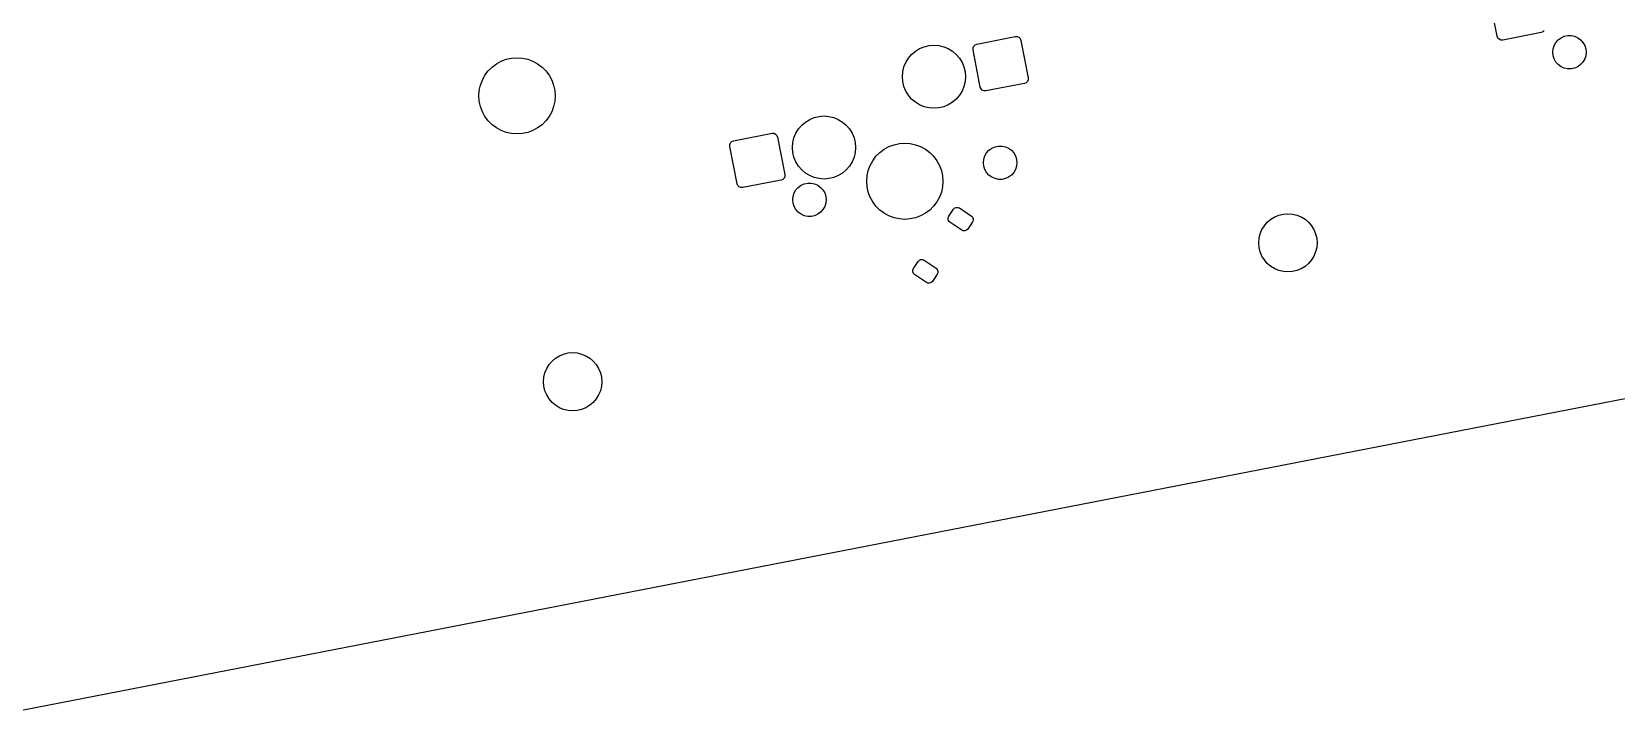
# Model space of a CAD drawing. Extents: x 101 to 518, y -308 to -134.
# Drawn here: x 267 to 349.9, y -307.3 to -271.6 of the extents above; entities that cross this region are included whole.
import ezdxf

# ---------------------------------------------------------------- set-up
doc = ezdxf.new("R2010")
doc.units = 0
doc.layers.add('BLACK', color=7, linetype='CONTINUOUS')

msp = doc.modelspace()

# ---------------------------------------------------------------- linework, layer by layer
at = {"layer": 'BLACK', "linetype": 'CONTINUOUS'}
for p, q in [((343.653155, -271.844023), (343.271537, -269.880768)), ((345.9586, -271.650569), (343.946264, -272.041727)), ((346.048882, -271.613634), (345.9586, -271.650569)), ((346.118158, -271.54496), (346.048882, -271.613634)), ((313.240033, -272.626081), (313.460795, -272.490798)), ((313.460795, -272.490798), (313.700001, -272.391716)), ((313.700001, -272.391716), (313.951762, -272.331273)), ((313.951762, -272.331273), (314.209879, -272.310959)), ((314.209879, -272.310959), (314.467996, -272.331273)), ((314.467996, -272.331273), (314.719757, -272.391716)), ((314.719757, -272.391716), (314.958963, -272.490798)), ((314.958963, -272.490798), (315.179725, -272.626081)), ((316.252272, -272.545241), (316.252698, -272.447697)), ((316.63389, -274.508496), (316.252272, -272.545241)), ((316.252698, -272.447697), (316.290419, -272.357741)), ((316.290419, -272.357741), (316.359695, -272.289067)), ((316.359695, -272.289067), (316.449977, -272.252132)), ((316.449977, -272.252132), (318.462313, -271.860974)), ((318.462313, -271.860974), (318.559857, -271.861399)), ((318.559857, -271.861399), (318.649813, -271.899121)), ((318.649813, -271.899121), (318.718486, -271.968396)), ((318.718486, -271.968396), (318.755422, -272.058678)), ((318.755422, -272.058678), (319.13704, -274.021933)), ((343.690091, -271.934305), (343.653155, -271.844023)), ((343.758764, -272.00358), (343.690091, -271.934305)), ((343.84872, -272.041302), (343.758764, -272.00358)), ((343.946264, -272.041727), (343.84872, -272.041302)), ((346.561686, -272.677403), (346.580807, -272.49548)), ((346.580807, -272.49548), (346.637334, -272.321508)), ((346.637334, -272.321508), (346.728796, -272.163091)), ((346.728796, -272.163091), (346.851197, -272.027151)), ((346.851197, -272.027151), (346.999186, -271.919631)), ((346.999186, -271.919631), (347.166296, -271.845229)), ((347.166296, -271.845229), (347.345224, -271.807196)), ((347.345224, -271.807196), (347.528148, -271.807196)), ((347.528148, -271.807196), (347.707076, -271.845229)), ((347.707076, -271.845229), (347.874186, -271.919631)), ((347.874186, -271.919631), (348.022175, -272.027151)), ((348.022175, -272.027151), (348.144576, -272.163091)), ((348.144576, -272.163091), (348.236038, -272.321508)), ((348.236038, -272.321508), (348.292565, -272.49548)), ((348.292565, -272.49548), (348.311686, -272.677403)), ((441.651426, -273.055222), (265.437832, -307.329325)), ((291.105003, -273.45697), (291.332746, -273.286484)), ((291.332746, -273.286484), (291.582434, -273.150144)), ((291.582434, -273.150144), (291.848983, -273.050726)), ((291.848983, -273.050726), (292.126968, -272.990254)), ((292.126968, -272.990254), (292.41073, -272.969959)), ((292.41073, -272.969959), (292.694492, -272.990254)), ((292.694492, -272.990254), (292.972477, -273.050726)), ((292.972477, -273.050726), (293.239026, -273.150144)), ((293.239026, -273.150144), (293.488714, -273.286484)), ((293.488714, -273.286484), (293.716457, -273.45697)), ((312.640636, -273.451081), (312.739718, -273.211875)), ((312.739718, -273.211875), (312.875001, -272.991113)), ((312.875001, -272.991113), (313.043153, -272.794233)), ((313.043153, -272.794233), (313.240033, -272.626081)), ((315.179725, -272.626081), (315.376605, -272.794233)), ((315.376605, -272.794233), (315.544757, -272.991113)), ((315.544757, -272.991113), (315.68004, -273.211875)), ((315.68004, -273.211875), (315.779122, -273.451081)), ((346.580807, -272.859326), (346.561686, -272.677403)), ((346.637334, -273.033298), (346.580807, -272.859326)), ((346.728796, -273.191715), (346.637334, -273.033298)), ((346.851197, -273.327655), (346.728796, -273.191715)), ((346.999186, -273.435175), (346.851197, -273.327655)), ((348.022175, -273.327655), (347.874186, -273.435175)), ((348.144576, -273.191715), (348.022175, -273.327655)), ((348.236038, -273.033298), (348.144576, -273.191715)), ((348.292565, -272.859326), (348.236038, -273.033298)), ((348.311686, -272.677403), (348.292565, -272.859326)), ((290.497597, -274.402112), (290.597015, -274.135563)), ((290.597015, -274.135563), (290.733355, -273.885875)), ((290.733355, -273.885875), (290.903841, -273.658132)), ((290.903841, -273.658132), (291.105003, -273.45697)), ((293.716457, -273.45697), (293.917619, -273.658132)), ((293.917619, -273.658132), (294.088105, -273.885875)), ((294.088105, -273.885875), (294.224445, -274.135563)), ((294.224445, -274.135563), (294.323863, -274.402112)), ((312.559879, -273.960959), (312.580193, -273.702842)), ((312.580193, -274.219076), (312.559879, -273.960959)), ((312.580193, -273.702842), (312.640636, -273.451081)), ((312.640636, -274.470837), (312.580193, -274.219076)), ((315.779122, -273.451081), (315.839565, -273.702842)), ((315.839565, -274.219076), (315.779122, -274.470837)), ((315.839565, -273.702842), (315.859879, -273.960959)), ((315.859879, -273.960959), (315.839565, -274.219076)), ((319.098893, -274.209433), (319.029617, -274.278107)), ((319.136614, -274.119477), (319.098893, -274.209433)), ((319.13704, -274.021933), (319.136614, -274.119477)), ((347.166296, -273.509577), (346.999186, -273.435175)), ((347.345224, -273.54761), (347.166296, -273.509577)), ((347.528148, -273.54761), (347.345224, -273.54761)), ((347.707076, -273.509577), (347.528148, -273.54761)), ((347.874186, -273.435175), (347.707076, -273.509577)), ((290.41683, -274.963859), (290.437125, -274.680097)), ((290.437125, -275.247621), (290.41683, -274.963859)), ((290.437125, -274.680097), (290.497597, -274.402112)), ((294.323863, -274.402112), (294.384335, -274.680097)), ((294.384335, -274.680097), (294.40463, -274.963859)), ((294.40463, -274.963859), (294.384335, -275.247621)), ((312.739718, -274.710043), (312.640636, -274.470837)), ((312.875001, -274.930805), (312.739718, -274.710043)), ((313.043153, -275.127685), (312.875001, -274.930805)), ((315.544757, -274.930805), (315.376605, -275.127685)), ((315.68004, -274.710043), (315.544757, -274.930805)), ((315.779122, -274.470837), (315.68004, -274.710043)), ((316.670826, -274.598778), (316.63389, -274.508496)), ((316.739499, -274.668053), (316.670826, -274.598778)), ((316.829455, -274.705775), (316.739499, -274.668053)), ((316.926999, -274.7062), (316.829455, -274.705775)), ((318.939335, -274.315042), (316.926999, -274.7062)), ((319.029617, -274.278107), (318.939335, -274.315042)), ((290.497597, -275.525606), (290.437125, -275.247621)), ((290.597015, -275.792155), (290.497597, -275.525606)), ((290.733355, -276.041843), (290.597015, -275.792155)), ((294.224445, -275.792155), (294.088105, -276.041843)), ((294.323863, -275.525606), (294.224445, -275.792155)), ((294.384335, -275.247621), (294.323863, -275.525606)), ((313.240033, -275.295837), (313.043153, -275.127685)), ((313.460795, -275.43112), (313.240033, -275.295837)), ((313.700001, -275.530202), (313.460795, -275.43112)), ((313.951762, -275.590645), (313.700001, -275.530202)), ((314.209879, -275.610959), (313.951762, -275.590645)), ((314.467996, -275.590645), (314.209879, -275.610959)), ((314.719757, -275.530202), (314.467996, -275.590645)), ((314.958963, -275.43112), (314.719757, -275.530202)), ((315.179725, -275.295837), (314.958963, -275.43112)), ((315.376605, -275.127685), (315.179725, -275.295837)), ((290.903841, -276.269586), (290.733355, -276.041843)), ((291.105003, -276.470748), (290.903841, -276.269586)), ((291.332746, -276.641234), (291.105003, -276.470748)), ((291.582434, -276.777574), (291.332746, -276.641234)), ((293.488714, -276.641234), (293.239026, -276.777574)), ((293.716457, -276.470748), (293.488714, -276.641234)), ((293.917619, -276.269586), (293.716457, -276.470748)), ((294.088105, -276.041843), (293.917619, -276.269586)), ((306.991041, -276.916845), (307.126324, -276.696083)), ((307.126324, -276.696083), (307.294476, -276.499203)), ((307.294476, -276.499203), (307.491356, -276.331051)), ((307.491356, -276.331051), (307.712118, -276.195768)), ((307.712118, -276.195768), (307.951324, -276.096686)), ((307.951324, -276.096686), (308.203085, -276.036243)), ((308.203085, -276.036243), (308.461202, -276.015929)), ((308.461202, -276.015929), (308.719319, -276.036243)), ((308.719319, -276.036243), (308.97108, -276.096686)), ((308.97108, -276.096686), (309.210286, -276.195768)), ((309.210286, -276.195768), (309.431048, -276.331051)), ((309.431048, -276.331051), (309.627928, -276.499203)), ((309.627928, -276.499203), (309.79608, -276.696083)), ((309.79608, -276.696083), (309.931363, -276.916845)), ((291.848983, -276.876992), (291.582434, -276.777574)), ((292.126968, -276.937464), (291.848983, -276.876992)), ((292.41073, -276.957759), (292.126968, -276.937464)), ((292.694492, -276.937464), (292.41073, -276.957759)), ((292.972477, -276.876992), (292.694492, -276.937464)), ((293.239026, -276.777574), (292.972477, -276.876992)), ((303.534041, -277.604955), (303.534467, -277.507411)), ((303.534467, -277.507411), (303.572188, -277.417455)), ((303.572188, -277.417455), (303.641464, -277.348781)), ((303.641464, -277.348781), (303.731746, -277.311846)), ((303.731746, -277.311846), (305.744082, -276.920688)), ((305.744082, -276.920688), (305.841626, -276.921113)), ((305.841626, -276.921113), (305.931582, -276.958835)), ((305.931582, -276.958835), (306.000255, -277.02811)), ((306.000255, -277.02811), (306.037191, -277.118392)), ((306.037191, -277.118392), (306.418809, -279.081647)), ((306.811202, -277.665929), (306.831516, -277.407812)), ((306.831516, -277.407812), (306.891959, -277.156051)), ((306.891959, -277.156051), (306.991041, -276.916845)), ((309.931363, -276.916845), (310.030445, -277.156051)), ((310.030445, -277.156051), (310.090888, -277.407812)), ((310.090888, -277.407812), (310.111202, -277.665929)), ((311.85756, -277.618565), (312.124109, -277.519147)), ((312.124109, -277.519147), (312.402094, -277.458675)), ((312.402094, -277.458675), (312.685856, -277.43838)), ((312.685856, -277.43838), (312.969618, -277.458675)), ((312.969618, -277.458675), (313.247603, -277.519147)), ((313.247603, -277.519147), (313.514152, -277.618565)), ((303.915659, -279.56821), (303.534041, -277.604955)), ((306.831516, -277.924046), (306.811202, -277.665929)), ((306.891959, -278.175807), (306.831516, -277.924046)), ((306.991041, -278.415013), (306.891959, -278.175807)), ((310.030445, -278.175807), (309.931363, -278.415013)), ((310.090888, -277.924046), (310.030445, -278.175807)), ((310.111202, -277.665929), (310.090888, -277.924046)), ((310.872141, -278.603984), (311.008481, -278.354296)), ((311.008481, -278.354296), (311.178967, -278.126553)), ((311.178967, -278.126553), (311.380129, -277.925391)), ((311.380129, -277.925391), (311.607872, -277.754905)), ((311.607872, -277.754905), (311.85756, -277.618565)), ((313.514152, -277.618565), (313.76384, -277.754905)), ((313.76384, -277.754905), (313.991583, -277.925391)), ((313.991583, -277.925391), (314.192745, -278.126553)), ((314.192745, -278.126553), (314.363231, -278.354296)), ((314.363231, -278.354296), (314.499571, -278.603984)), ((316.797522, -278.46297), (316.816643, -278.281047)), ((316.816643, -278.281047), (316.87317, -278.107075)), ((316.87317, -278.107075), (316.964632, -277.948658)), ((316.964632, -277.948658), (317.087033, -277.812718)), ((317.087033, -277.812718), (317.235022, -277.705198)), ((317.235022, -277.705198), (317.402132, -277.630796)), ((317.402132, -277.630796), (317.58106, -277.592763)), ((317.58106, -277.592763), (317.763984, -277.592763)), ((317.763984, -277.592763), (317.942912, -277.630796)), ((317.942912, -277.630796), (318.110022, -277.705198)), ((318.110022, -277.705198), (318.258011, -277.812718)), ((318.258011, -277.812718), (318.380412, -277.948658)), ((318.380412, -277.948658), (318.471874, -278.107075)), ((318.471874, -278.107075), (318.528401, -278.281047)), ((318.528401, -278.281047), (318.547522, -278.46297)), ((306.418383, -279.179191), (306.380662, -279.269147)), ((306.418809, -279.081647), (306.418383, -279.179191)), ((307.126324, -278.635775), (306.991041, -278.415013)), ((307.294476, -278.832655), (307.126324, -278.635775)), ((307.491356, -279.000807), (307.294476, -278.832655)), ((307.712118, -279.13609), (307.491356, -279.000807)), ((307.951324, -279.235172), (307.712118, -279.13609)), ((309.210286, -279.13609), (308.97108, -279.235172)), ((309.431048, -279.000807), (309.210286, -279.13609)), ((309.627928, -278.832655), (309.431048, -279.000807)), ((309.79608, -278.635775), (309.627928, -278.832655)), ((309.931363, -278.415013), (309.79608, -278.635775)), ((310.691956, -279.43228), (310.712251, -279.148518)), ((310.712251, -279.148518), (310.772723, -278.870533)), ((310.772723, -278.870533), (310.872141, -278.603984)), ((314.499571, -278.603984), (314.598989, -278.870533)), ((314.598989, -278.870533), (314.659461, -279.148518)), ((314.659461, -279.148518), (314.679756, -279.43228)), ((316.816643, -278.644893), (316.797522, -278.46297)), ((316.87317, -278.818865), (316.816643, -278.644893)), ((316.964632, -278.977282), (316.87317, -278.818865)), ((317.087033, -279.113222), (316.964632, -278.977282)), ((317.235022, -279.220742), (317.087033, -279.113222)), ((318.258011, -279.113222), (318.110022, -279.220742)), ((318.380412, -278.977282), (318.258011, -279.113222)), ((318.471874, -278.818865), (318.380412, -278.977282)), ((318.528401, -278.644893), (318.471874, -278.818865)), ((318.547522, -278.46297), (318.528401, -278.644893)), ((303.952595, -279.658492), (303.915659, -279.56821)), ((304.021268, -279.727767), (303.952595, -279.658492)), ((304.111224, -279.765489), (304.021268, -279.727767)), ((304.208768, -279.765914), (304.111224, -279.765489)), ((306.221104, -279.374756), (304.208768, -279.765914)), ((306.311386, -279.337821), (306.221104, -279.374756)), ((306.380662, -279.269147), (306.311386, -279.337821)), ((306.899838, -280.045695), (306.9913, -279.887278)), ((306.9913, -279.887278), (307.113701, -279.751338)), ((307.113701, -279.751338), (307.26169, -279.643818)), ((307.26169, -279.643818), (307.4288, -279.569416)), ((307.4288, -279.569416), (307.607728, -279.531383)), ((307.607728, -279.531383), (307.790652, -279.531383)), ((307.790652, -279.531383), (307.96958, -279.569416)), ((308.203085, -279.295615), (307.951324, -279.235172)), ((307.96958, -279.569416), (308.13669, -279.643818)), ((308.13669, -279.643818), (308.284679, -279.751338)), ((308.461202, -279.315929), (308.203085, -279.295615)), ((308.284679, -279.751338), (308.40708, -279.887278)), ((308.40708, -279.887278), (308.498542, -280.045695)), ((308.719319, -279.295615), (308.461202, -279.315929)), ((308.97108, -279.235172), (308.719319, -279.295615)), ((310.712251, -279.716042), (310.691956, -279.43228)), ((310.772723, -279.994027), (310.712251, -279.716042)), ((310.872141, -280.260576), (310.772723, -279.994027)), ((314.598989, -279.994027), (314.499571, -280.260576)), ((314.659461, -279.716042), (314.598989, -279.994027)), ((314.679756, -279.43228), (314.659461, -279.716042)), ((317.402132, -279.295144), (317.235022, -279.220742)), ((317.58106, -279.333177), (317.402132, -279.295144)), ((317.763984, -279.333177), (317.58106, -279.333177)), ((317.942912, -279.295144), (317.763984, -279.333177)), ((318.110022, -279.220742), (317.942912, -279.295144)), ((306.82419, -280.40159), (306.843311, -280.219667)), ((306.843311, -280.583513), (306.82419, -280.40159)), ((306.843311, -280.219667), (306.899838, -280.045695)), ((306.899838, -280.757485), (306.843311, -280.583513)), ((306.9913, -280.915902), (306.899838, -280.757485)), ((308.498542, -280.757485), (308.40708, -280.915902)), ((308.498542, -280.045695), (308.555069, -280.219667)), ((308.555069, -280.583513), (308.498542, -280.757485)), ((308.555069, -280.219667), (308.57419, -280.40159)), ((308.57419, -280.40159), (308.555069, -280.583513)), ((311.008481, -280.510264), (310.872141, -280.260576)), ((311.178967, -280.738007), (311.008481, -280.510264)), ((311.380129, -280.939169), (311.178967, -280.738007)), ((314.192745, -280.738007), (313.991583, -280.939169)), ((314.363231, -280.510264), (314.192745, -280.738007)), ((314.499571, -280.260576), (314.363231, -280.510264)), ((315.231162, -280.891391), (315.29351, -280.829585)), ((315.29351, -280.829585), (315.374763, -280.796343)), ((315.374763, -280.796343), (315.462553, -280.796726)), ((315.462553, -280.796726), (315.543514, -280.830676)), ((315.543514, -280.830676), (316.165292, -281.25007)), ((307.113701, -281.051842), (306.9913, -280.915902)), ((307.26169, -281.159362), (307.113701, -281.051842)), ((307.4288, -281.233764), (307.26169, -281.159362)), ((307.607728, -281.271797), (307.4288, -281.233764)), ((307.790652, -281.271797), (307.607728, -281.271797)), ((307.96958, -281.233764), (307.790652, -281.271797)), ((308.13669, -281.159362), (307.96958, -281.233764)), ((308.284679, -281.051842), (308.13669, -281.159362)), ((308.40708, -280.915902), (308.284679, -281.051842)), ((311.607872, -281.109655), (311.380129, -280.939169)), ((311.85756, -281.245995), (311.607872, -281.109655)), ((312.124109, -281.345413), (311.85756, -281.245995)), ((312.402094, -281.405885), (312.124109, -281.345413)), ((312.685856, -281.42618), (312.402094, -281.405885)), ((312.969618, -281.405885), (312.685856, -281.42618)), ((313.247603, -281.345413), (312.969618, -281.405885)), ((313.514152, -281.245995), (313.247603, -281.345413)), ((313.76384, -281.109655), (313.514152, -281.245995)), ((313.991583, -280.939169), (313.76384, -281.109655)), ((314.945192, -281.433208), (314.945575, -281.345418)), ((314.978434, -281.514462), (314.945192, -281.433208)), ((314.945575, -281.345418), (314.979525, -281.264458)), ((315.04024, -281.57681), (314.978434, -281.514462)), ((314.979525, -281.264458), (315.231162, -280.891391)), ((315.662018, -281.996204), (315.04024, -281.57681)), ((316.226007, -281.562422), (315.97437, -281.935489)), ((316.165292, -281.25007), (316.227098, -281.312418)), ((316.259957, -281.481462), (316.226007, -281.562422)), ((316.227098, -281.312418), (316.26034, -281.393672)), ((316.26034, -281.393672), (316.259957, -281.481462)), ((331.485713, -281.75825), (331.641024, -281.576404)), ((331.641024, -281.576404), (331.82287, -281.421093)), ((331.82287, -281.421093), (332.026773, -281.296141)), ((332.026773, -281.296141), (332.247713, -281.204625)), ((332.247713, -281.204625), (332.480249, -281.148798)), ((332.480249, -281.148798), (332.718655, -281.130035)), ((332.718655, -281.130035), (332.957061, -281.148798)), ((332.957061, -281.148798), (333.189597, -281.204625)), ((333.189597, -281.204625), (333.410537, -281.296141)), ((333.410537, -281.296141), (333.61444, -281.421093)), ((333.61444, -281.421093), (333.796286, -281.576404)), ((333.796286, -281.576404), (333.951597, -281.75825)), ((315.742979, -282.030154), (315.662018, -281.996204)), ((315.830769, -282.030537), (315.742979, -282.030154)), ((315.912022, -281.997295), (315.830769, -282.030537)), ((315.97437, -281.935489), (315.912022, -281.997295)), ((331.194655, -282.654035), (331.213418, -282.415629)), ((331.213418, -282.415629), (331.269245, -282.183093)), ((331.269245, -282.183093), (331.360761, -281.962153)), ((331.360761, -281.962153), (331.485713, -281.75825)), ((333.951597, -281.75825), (334.076549, -281.962153)), ((334.076549, -281.962153), (334.168065, -282.183093)), ((334.168065, -282.183093), (334.223892, -282.415629)), ((334.223892, -282.415629), (334.242655, -282.654035)), ((331.213418, -282.892441), (331.194655, -282.654035)), ((331.269245, -283.124977), (331.213418, -282.892441)), ((331.360761, -283.345917), (331.269245, -283.124977)), ((331.485713, -283.54982), (331.360761, -283.345917)), ((334.076549, -283.345917), (333.951597, -283.54982)), ((334.168065, -283.124977), (334.076549, -283.345917)), ((334.223892, -282.892441), (334.168065, -283.124977)), ((334.242655, -282.654035), (334.223892, -282.892441)), ((313.099856, -284.169032), (313.100239, -284.081242)), ((313.133098, -284.250286), (313.099856, -284.169032)), ((313.100239, -284.081242), (313.134189, -284.000282)), ((313.134189, -284.000282), (313.385826, -283.627215)), ((313.385826, -283.627215), (313.448174, -283.565409)), ((313.448174, -283.565409), (313.529427, -283.532167)), ((313.529427, -283.532167), (313.617217, -283.53255)), ((313.617217, -283.53255), (313.698178, -283.5665)), ((313.698178, -283.5665), (314.319956, -283.985894)), ((314.319956, -283.985894), (314.381762, -284.048242)), ((314.381762, -284.048242), (314.415004, -284.129496)), ((314.415004, -284.129496), (314.414621, -284.217286)), ((331.641024, -283.731666), (331.485713, -283.54982)), ((331.82287, -283.886977), (331.641024, -283.731666)), ((332.026773, -284.011929), (331.82287, -283.886977)), ((332.247713, -284.103445), (332.026773, -284.011929)), ((332.480249, -284.159272), (332.247713, -284.103445)), ((332.718655, -284.178035), (332.480249, -284.159272)), ((332.957061, -284.159272), (332.718655, -284.178035)), ((333.189597, -284.103445), (332.957061, -284.159272)), ((333.410537, -284.011929), (333.189597, -284.103445)), ((333.61444, -283.886977), (333.410537, -284.011929)), ((333.796286, -283.731666), (333.61444, -283.886977)), ((333.951597, -283.54982), (333.796286, -283.731666)), ((313.194904, -284.312634), (313.133098, -284.250286)), ((313.816682, -284.732028), (313.194904, -284.312634)), ((313.897643, -284.765978), (313.816682, -284.732028)), ((313.985433, -284.766361), (313.897643, -284.765978)), ((314.066686, -284.733119), (313.985433, -284.766361)), ((314.129034, -284.671313), (314.066686, -284.733119)), ((314.380671, -284.298246), (314.129034, -284.671313)), ((314.414621, -284.217286), (314.380671, -284.298246)), ((293.960765, -289.231975), (294.085717, -289.028072)), ((294.085717, -289.028072), (294.241028, -288.846226)), ((294.241028, -288.846226), (294.422874, -288.690915)), ((294.422874, -288.690915), (294.626777, -288.565963)), ((294.626777, -288.565963), (294.847717, -288.474447)), ((294.847717, -288.474447), (295.080253, -288.41862)), ((295.080253, -288.41862), (295.318659, -288.399857)), ((295.318659, -288.399857), (295.557065, -288.41862)), ((295.557065, -288.41862), (295.789601, -288.474447)), ((295.789601, -288.474447), (296.010541, -288.565963)), ((296.010541, -288.565963), (296.214444, -288.690915)), ((296.214444, -288.690915), (296.39629, -288.846226)), ((296.39629, -288.846226), (296.551601, -289.028072)), ((296.551601, -289.028072), (296.676553, -289.231975)), ((293.794659, -289.923857), (293.813422, -289.685451)), ((293.813422, -290.162263), (293.794659, -289.923857)), ((293.813422, -289.685451), (293.869249, -289.452915)), ((293.869249, -289.452915), (293.960765, -289.231975)), ((296.676553, -289.231975), (296.768069, -289.452915)), ((296.768069, -289.452915), (296.823896, -289.685451)), ((296.823896, -289.685451), (296.842659, -289.923857)), ((296.842659, -289.923857), (296.823896, -290.162263)), ((293.869249, -290.394799), (293.813422, -290.162263)), ((293.960765, -290.615739), (293.869249, -290.394799)), ((294.085717, -290.819642), (293.960765, -290.615739)), ((296.676553, -290.615739), (296.551601, -290.819642)), ((296.768069, -290.394799), (296.676553, -290.615739)), ((296.823896, -290.162263), (296.768069, -290.394799)), ((294.241028, -291.001488), (294.085717, -290.819642)), ((294.422874, -291.156799), (294.241028, -291.001488)), ((294.626777, -291.281751), (294.422874, -291.156799)), ((294.847717, -291.373267), (294.626777, -291.281751)), ((295.080253, -291.429094), (294.847717, -291.373267)), ((295.318659, -291.447857), (295.080253, -291.429094)), ((295.557065, -291.429094), (295.318659, -291.447857)), ((295.789601, -291.373267), (295.557065, -291.429094)), ((296.010541, -291.281751), (295.789601, -291.373267)), ((296.214444, -291.156799), (296.010541, -291.281751)), ((296.39629, -291.001488), (296.214444, -291.156799)), ((296.551601, -290.819642), (296.39629, -291.001488))]:
    msp.add_line(p, q, dxfattribs=at)

doc.saveas('drawing.dxf')
